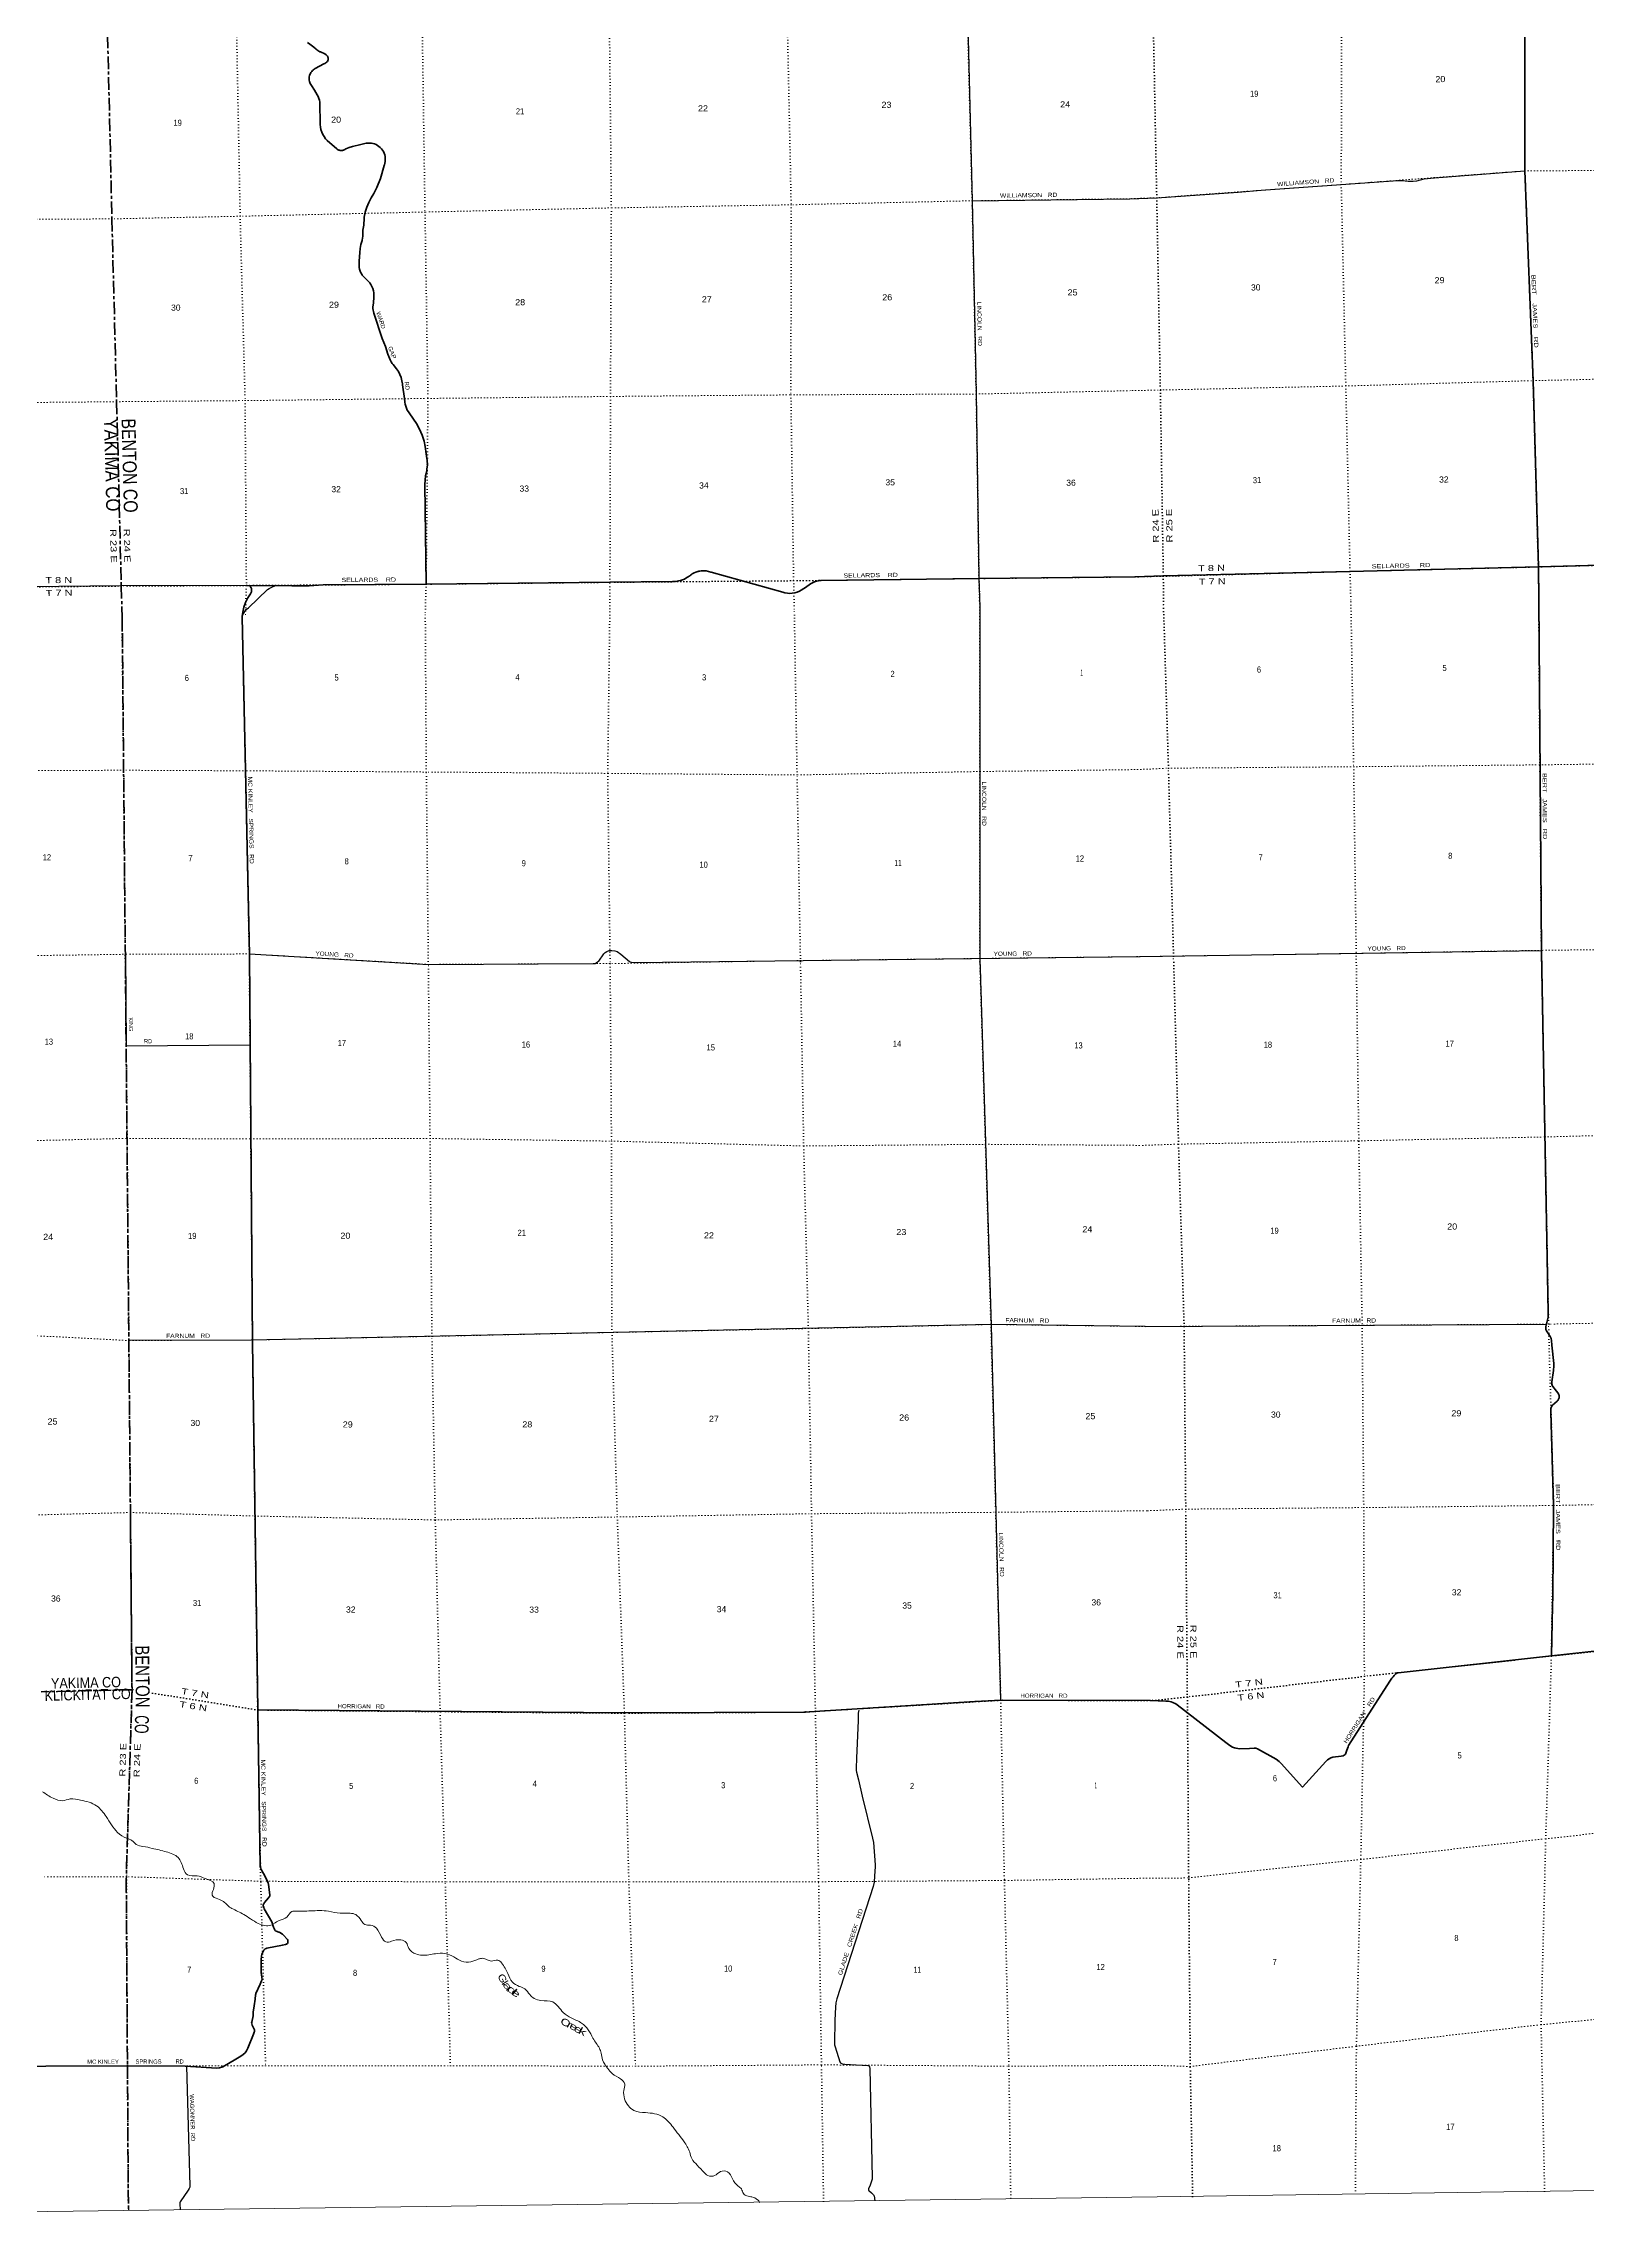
# Model space of a CAD drawing. Header units: feet. Extents: x 245918 to 509309, y -547785 to -360805.
# Drawn here: x 286384 to 330674, y -547785 to -485212 of the extents above; entities that cross this region are included whole.
import ezdxf
from ezdxf.enums import TextEntityAlignment as Align

# ---------------------------------------------------------------- set-up
doc = ezdxf.new("R2010")
doc.units = ezdxf.units.FT
doc.header["$LTSCALE"] = 60
doc.linetypes.add('DOTTED', pattern=[1.5, 0.3, -1.2])
doc.linetypes.add('LONG_DASH_SHORT_DASH', pattern=[9.9, 6, -1.2, 1.5, -1.2])
for name, color, linetype, lineweight in [('11', 7, 'LONG_DASH_SHORT_DASH', 60), ('26', 7, 'Continuous', 40), ('27', 7, 'Continuous', 13), ('29', 7, 'Continuous', 25), ('39', 7, 'Continuous', 13), ('4', 7, 'Continuous', 13), ('6', 7, 'DOTTED', 25), ('7', 7, 'DOTTED', 13)]:
    doc.layers.add(name, color=color, linetype=linetype, lineweight=lineweight)
for name, color, linetype in [('12', 7, 'Continuous'), ('30', 7, 'Continuous'), ('41', 7, 'Continuous')]:
    doc.layers.add(name, color=color, linetype=linetype)

msp = doc.modelspace()

# ---------------------------------------------------------------- linework, layer by layer
at = {"layer": '11'}
msp.add_line((288920.09, -532443.84), (286317.38, -532501.54), dxfattribs=at)
for points in [[(288053.88, -476185.54), (288087.84, -479774.42), (288220.51, -484987.11), (288343.31, -490241.99), (288478.12, -495486.79), (288613.08, -500773.74), (288635.05, -501698.77)], [(288635.04, -501698.75), (288643.52, -502176.94), (288920.09, -532443.84), (288754.01, -537905.5), (288815.99, -547384.11)]]:
    msp.add_lwpolyline(points, dxfattribs=at)
at = {"layer": '26'}
msp.add_line((329279.02, -501155.05), (329271.68, -500226.53), dxfattribs=at)
for points in [[(329271.68, -500226.53), (329271.66, -500224.51), (329120.57, -494889.07), (328881.37, -488864.62), (328876.79, -483266.22), (328875.62, -478337.05)], [(294492.24, -485537.7), (294454.17, -485509.79), (294413.38, -485486), (294370.34, -485466.61), (294325.5, -485451.83), (294305.93, -485444.42), (294277.45, -485430.71), (294250.56, -485414.1), (294225.56, -485394.77), (294202.71, -485372.93), (294139.23, -485314.22), (294022.48, -485230.38), (293950.94, -485175.9)], [(296183.33, -488593.41), (296187.27, -488544.7), (296186.09, -488495.84), (296179.81, -488447.37), (296168.5, -488399.83), (296152.28, -488353.73), (296131.33, -488309.57), (296105.88, -488267.85), (296076.21, -488229.02), (296042.64, -488193.5), (296005.54, -488161.68), (295965.32, -488133.92), (295922.42, -488110.51), (295877.31, -488091.71), (295830.48, -488077.74), (295782.44, -488068.73), (295733.73, -488064.8), (295684.87, -488065.98), (295636.41, -488072.25), (295594.82, -488081.86), (295484.91, -488105.03), (295243.24, -488164.83), (295148.16, -488193.32), (295056.59, -488231.6), (295026.75, -488246.61), (294982.77, -488270.52), (294977.8, -488271.92), (294957.06, -488276.34), (294935.98, -488278.56), (294914.78, -488278.57), (294893.69, -488276.36), (294872.95, -488271.96), (294852.79, -488265.42), (294833.41, -488256.81), (294815.05, -488246.21), (294797.89, -488233.76), (294521.3, -487996.53), (294471.92, -487941.35), (294428.57, -487881.31), (294391.74, -487817.06), (294361.83, -487749.32), (294339.16, -487678.83), (294323.98, -487606.35), (294316.46, -487532.68), (294315.6, -487498.17), (294308.81, -486941.74), (294305.31, -486893), (294295.89, -486838.17), (294280.79, -486784.62), (294260.18, -486732.95), (294234.28, -486683.71), (294154.07, -486550.72), (294068.86, -486413.29), (294052.12, -486389.57), (294035.48, -486360.32), (294021.99, -486329.48), (294011.79, -486297.41), (294005.01, -486264.45), (294001.71, -486230.95), (294001.92, -486197.3), (294005.66, -486163.85), (294012.86, -486130.98), (294023.47, -486099.04), (294037.36, -486068.38), (294054.37, -486039.34), (294074.33, -486012.25), (294097.01, -485987.38), (294122.16, -485965.02), (294149.52, -485945.42), (294178.77, -485928.78), (294426.79, -485792.72), (294451.97, -485778.91), (294476.79, -485763.91), (294479.66, -485762.18), (294502.19, -485745.11), (294527.18, -485722.5), (294539.56, -485697.48), (294543.1, -485687.37), (294546.4, -485673.41), (294548.22, -485659.18), (294548.55, -485644.83), (294547.37, -485630.53), (294544.7, -485616.43), (294540.58, -485602.69), (294535.04, -485589.45), (294528.15, -485576.86), (294519.98, -485565.07), (294510.62, -485554.19), (294500.18, -485544.35), (294492.24, -485537.7)], [(297356.55, -500719.95), (297322.04, -497859.87), (297325.8, -497740.03), (297343.07, -497609.37), (297373.9, -497481.23), (297382.63, -497425.08), (297392.54, -497298.75), (297389.2, -497172.07), (297372.63, -497046.44), (297359.57, -496979.22), (297333.59, -496768.51), (297301.4, -496620.13), (297245.3, -496444.44), (297171.14, -496275.58), (297079.73, -496115.4), (296885.91, -495831.83), (296848.02, -495776.5), (296847.57, -495775.84), (296816.92, -495726.29), (296791.63, -495673.8), (296771.96, -495618.95), (296758.14, -495562.35), (296750.3, -495504.62), (296733.66, -495392.83), (296681.79, -495001.25), (296679.55, -494977.85), (296664.44, -494884.89), (296639.7, -494794.02), (296605.6, -494706.23), (296562.51, -494622.49), (296507.55, -494542.62), (296407.37, -494415.92), (296387.77, -494391.32), (296354.78, -494342.32), (296327.09, -494290.13), (296305, -494235.33), (296259.01, -494120.07), (296191.94, -493905.55), (296100.72, -493675.07), (295862.06, -492948.7), (295860.79, -492945.37), (295846.84, -492901.35), (295837.55, -492856.12), (295833.05, -492810.17), (295833.38, -492763.99), (295838.53, -492718.11), (295845.81, -492646.32), (295858.17, -492483.27), (295859.99, -492426.06), (295855.71, -492363.58), (295844.92, -492301.89), (295827.74, -492241.67), (295804.36, -492183.58), (295775.04, -492128.24), (295740.09, -492076.28), (295729.13, -492064.65), (295526.04, -491853.47), (295510.89, -491830.97), (295485.43, -491785.78), (295464.84, -491738.17), (295449.33, -491688.68), (295439.09, -491637.83), (295434.21, -491586.2), (295435.71, -491455.59), (295457.18, -491202.61), (295465.93, -491087.38), (295486.68, -490973.7), (295519.2, -490862.81), (295524.51, -490848.02), (295535.68, -490798.91), (295543.75, -490736.83), (295545.29, -490674.25), (295544.14, -490664.63), (295541.26, -490614.05), (295543.68, -490563.46), (295551.38, -490513.39), (295568.17, -490417.22), (295580.7, -490216.14), (295583.51, -490193.47), (295610.59, -490047.92), (295652.74, -489906), (295709.49, -489769.26), (295780.22, -489639.21), (295856.66, -489514.5), (295945.84, -489336.29), (296045.08, -489084.86), (296155.74, -488707.93), (296160.35, -488688.28), (296174.33, -488641.45), (296183.33, -488593.41)], [(329271.68, -500226.53), (329273.7, -500226.48), (334584.39, -500082.22), (339873.17, -499946.3), (345009.46, -499798.52), (345179.68, -499790.06), (345429.36, -499732.3), (349441.7, -498759.79)], [(297356.55, -500719.95), (302631.45, -500666.27), (304426.39, -500650.45), (304513.91, -500645.55), (304600.45, -500631.53), (304685.04, -500608.54), (304766.77, -500576.83), (304782.07, -500569.77), (304860.56, -500524.96), (304921.9, -500480.86), (304946.72, -500461.73), (304971.9, -500443.73), (304993.85, -500428.04), (305044.06, -500399.58), (305096.96, -500376.52), (305151.99, -500359.12), (305157.78, -500357.79), (305182.66, -500352.09), (305207.78, -500348.35), (305251.77, -500341.81), (305321.45, -500338.83), (305391.06, -500343.14), (305459.84, -500354.71), (305527.03, -500373.41), (305537.08, -500376.87), (307587.35, -500953.68), (307652.46, -500970.93), (307722.01, -500981.92), (307792.32, -500985.57), (307862.63, -500981.85), (307932.17, -500970.81), (308000.17, -500952.55), (308065.89, -500927.29), (308245.44, -500820.49), (308386.58, -500716.97), (308439.52, -500684.47), (308495.57, -500657.69), (308554.12, -500636.91), (308614.51, -500622.36), (308676.1, -500614.21), (308688.76, -500613.34), (313223.41, -500558.75), (317694.14, -500509.62)], [(317694.14, -500509.61), (318509.58, -500484.94), (323872.6, -500355.99), (329271.68, -500226.53)], [(292079.14, -501655.44), (292097.37, -501525.13), (292131.61, -501384.86), (292180.32, -501248.93), (292242.97, -501118.84), (292318.87, -500996.02), (292320.72, -500993.29), (292330.24, -500977.13), (292338.02, -500960.07), (292343.97, -500942.29), (292348.03, -500923.99), (292350.16, -500905.36), (292350.33, -500886.61), (292348.54, -500867.94), (292344.8, -500849.57), (292339.17, -500831.68), (292331.7, -500814.48), (292322.47, -500798.16), (292311.58, -500782.89), (292299.16, -500768.85), (292285.34, -500756.18), (293502.59, -500766.49), (294004.01, -500767.75), (294406.5, -500744.57), (297356.55, -500719.95)], [(329279.02, -501155.03), (329355.07, -511260.78), (329551.63, -521624.93), (329552.15, -521695.8), (329545.28, -521755.48), (329486.57, -522023.22), (329480.38, -522065.14), (329485.69, -522111.55), (329502.94, -522149.27), (329554.2, -522231.34), (329607.52, -522309.31), (329633.31, -522370.48), (329644.43, -522428.32), (329649.69, -522554.91), (329710.54, -523081.97), (329713.13, -523150.58), (329705.09, -523282.75), (329657.12, -523606.55), (329655.2, -523674.33), (329659.3, -523703.06), (329665.45, -523719.47), (329678.9, -523742.74), (329788.8, -523873.72), (329824.88, -523924.14), (329841.29, -523953.89), (329853.07, -523980.05), (329862.82, -524006.21), (329867.05, -524037.25), (329863.32, -524068.28), (329857.69, -524085.21), (329846.92, -524107.27), (329822.83, -524141.64), (329802.57, -524166.58), (329673.77, -524282.72), (329657.76, -524303.74), (329646.48, -524324.26), (329636.22, -524345.8), (329628.02, -524375.55), (329621.35, -524427.36), (329622.21, -524482.12), (329699.74, -527160.97), (329679.73, -529776.41), (329672.87, -530023.38), (329642.67, -531474.62)], [(292079.03, -501656.22), (292286.11, -511358.87), (292372.38, -522478.78), (292530.12, -533023.8)], [(349924.59, -530670.86), (334782.32, -530937.53), (334511.97, -530945.52), (334354.54, -530961.5), (334198.26, -530975.19), (333951.29, -531000.3), (329642.67, -531474.62)], [(329642.67, -531474.62), (325240.83, -531954.72), (325213.46, -531963.85), (325179.24, -531986.68), (325129.05, -532039.17), (325099.45, -532077.92), (325066.91, -532113.69), (325004.75, -532195.61), (323823.86, -534048.07), (323808.86, -534080.4), (323777.44, -534179.16), (323730.94, -534289.69), (323714.98, -534310.46), (323698.13, -534322.52), (323663.27, -534338.93), (323609.28, -534352.03), (323373.13, -534379.31), (323312.61, -534400.49), (323263.5, -534426.95), (323222.38, -534455.89), (323168.32, -534506.51), (322498.22, -535238.12), (321892.29, -534559.86), (321828.98, -534500), (321742.44, -534439.45), (321210.71, -534139.88), (321165.19, -534124.1), (321110.23, -534123.47), (320984.89, -534130.54), (320696.35, -534136.45), (320644.75, -534131.68), (320593.48, -534123.47), (320550.42, -534111.16), (320497.32, -534088.95), (320415.08, -534043.45), (320299.27, -533961.16), (318908.91, -532876.97), (318862.01, -532846.54), (318781.77, -532809.26), (318731.02, -532790.1), (318650.53, -532772.33), (318584.42, -532767.99), (318137.71, -532754.89)], [(292530.15, -533025.85), (292530.12, -533023.8), (292601.07, -537520.88), (292603.94, -537545.97), (292611.12, -537565.46), (292628.01, -537606.26), (292687.88, -537714.6), (292784.45, -537899.97), (292810.53, -537953.76), (292821.81, -537982.48), (292833.07, -538032.77), (292873.1, -538330.41), (292872.56, -538342.06), (292868.98, -538353.86), (292860.26, -538372.84), (292835.63, -538411.94), (292719.74, -538552.3), (292696.99, -538584.94), (292689.04, -538601.1), (292683.67, -538615.73), (292683.4, -538626.23), (292683.66, -538642.39), (292687.76, -538661.89), (292700.06, -538696.77), (292713.56, -538729.1), (292931, -539105.03), (292941.52, -539129.18), (292980.28, -539257.88), (293003.16, -539315), (293014.44, -539338.6), (293021.49, -539351.03), (293027.39, -539357.18), (293032, -539360.52), (293036.36, -539363.34), (293045.58, -539367.96), (293057.5, -539372.45), (293133.6, -539397.19), (293151.06, -539404.51), (293165.15, -539412.46), (293234.87, -539459.65), (293261.03, -539483.19), (293369.18, -539597.12), (293378.41, -539607.38), (293388.53, -539631.39), (293393.79, -539668.93), (293389.05, -539707.63), (293378.41, -539722.28), (293363.03, -539735.62), (293347.65, -539745.87), (293326.29, -539753.89), (293236.44, -539770.97), (292788.36, -539863.35), (292763.76, -539870.53), (292737.81, -539882.1), (292721.72, -539895.15), (292704.29, -539917.72), (292665.28, -539996.92), (292648.93, -540035.7), (292637.65, -540084.94), (292623.5, -540190.96), (292626.06, -540570.13), (292630.98, -540613.79), (292648.41, -540705.1), (292650.32, -540755.93), (292648.41, -540776.91), (292639.19, -540800.5), (292596.64, -540894.2), (292474.63, -541163.66), (292468.48, -541180.08), (292464.07, -541197.66), (292452.14, -541322.47), (292420.34, -541514.18), (292400.11, -541691.44), (292391.73, -541802.09), (292353.44, -541979.97), (292352.36, -542009.25), (292352.88, -542020.03), (292355.68, -542030.03), (292368.5, -542066.44), (292417.71, -542166.98), (292430.53, -542198.27), (292434.38, -542213.92), (292434.15, -542232.09), (292433.36, -542247.77), (292427.96, -542271.62), (292407.04, -542323.3), (292245.69, -542728.07), (292205.48, -542806.09), (292162.41, -542863.54), (292111.15, -542910.73), (292044.48, -542961.6), (291900.7, -543048.73), (291522.08, -543264.17), (291431.41, -543289.29), (291352.41, -543297.99), (290444.38, -543242.33), (290444.31, -543240.33), (286450.35, -543242.3)], [(292530.12, -533023.8), (303036.24, -533110.48), (308193.12, -533087.22), (313097.03, -532782.08), (313857.23, -532742.39), (318137.71, -532754.89)], [(277579.08, -543267.6), (278146.72, -543282.2), (286450.35, -543242.3)]]:
    msp.add_lwpolyline(points, dxfattribs=at)
at = {"layer": '29'}
for p, q in [((312885.23, -484304.17), (313024.72, -489721.59)), ((321317.05, -489420.08), (323612.33, -489257.1)), ((313024.72, -489721.59), (317544.91, -489662.42)), ((313024.72, -489721.59), (313140.62, -495267.57)), ((320658.41, -489474.14), (321317.05, -489420.08)), ((313140.62, -495267.57), (313219.39, -500556.76)), ((313219.39, -500556.76), (313242.75, -501378.12)), ((292198.01, -500757.09), (292285.34, -500756.18)), ((317844.07, -511408.8), (329354.83, -511229.28)), ((317990.05, -522020.89), (329501.64, -521954.49))]:
    msp.add_line(p, q, dxfattribs=at)
for points in [[(323612.33, -489257.1), (325239.35, -489137.04), (325355.16, -489141.18), (325537.13, -489161.87), (325677.75, -489161.87), (325785.28, -489145.32), (325992.07, -489095.67), (326087.2, -489079.11), (326289.85, -489062.56), (328878.89, -488863.95)], [(317544.91, -489662.42), (318321.11, -489639.87), (320658.41, -489474.14)], [(292198.01, -500757.09), (288611.67, -500770.01), (285924.86, -500797.34)], [(292082.85, -501634.57), (292176.16, -501480.36), (292198.55, -501451.85), (292259.61, -501398.91), (292809.13, -500879.68), (292853.9, -500849.14), (292912.93, -500816.56), (293033.01, -500761.59)], [(313242.75, -501378.12), (313248.19, -511472.04), (313567.4, -521990.62), (313840.91, -532743.24)], [(288732.47, -511310.66), (288750.77, -513966.46), (292306.15, -513942.21)], [(292285.56, -511332.93), (297421.59, -511635.49), (302151.16, -511606.56), (302203.46, -511603.32), (302235.84, -511587.12), (302276.31, -511562.82), (302313.17, -511536.04), (302455.21, -511331), (302490.82, -511295.52), (302539.39, -511263.12), (302612.25, -511234.77), (302681.21, -511232.27), (302770.1, -511238.82), (302837.19, -511264.17), (302947.16, -511340.33), (303191.09, -511544.81), (303243.65, -511566.87), (303337.06, -511576.73), (317844.07, -511408.8)], [(317990.05, -522020.89), (313571.41, -521966.51), (292337.23, -522412.9), (288828.53, -522423.98)], [(309776.79, -533033.42), (309762.1, -533072.1), (309756.84, -533115.62), (309752.78, -533326.49), (309704.5, -534410.99), (309692.28, -534694.12), (309698.41, -534766.46), (309708.47, -534813.59), (309764.34, -535027.43), (309870.21, -535495.19), (310167.86, -536705.72), (310194.16, -536828.46), (310238.68, -537464.3), (310237.64, -537528.98), (310225.57, -537782.04), (310210.35, -537962.45), (310179.5, -538089.36), (309144.75, -541310.03), (309115.52, -541425.17), (309100.69, -541555.09), (309082.59, -541928.65), (309071, -542591.57), (309074.04, -542632.08), (309088.39, -542687.74), (309227.84, -543124.15), (309242.01, -543146.42), (309260.25, -543163.44), (309300.69, -543178.82), (309366.24, -543187.39), (310034.17, -543222.57), (310058.58, -543235.52), (310074.77, -543253.75), (310082.87, -543267.92), (310090.14, -543310.85), (310154.7, -546449.18), (310151.3, -546485.75), (310097.26, -546664.56), (310053.52, -546765.08), (310049.1, -546775.47), (310047.96, -546780.27), (310048.09, -546787.62), (310049.23, -546795.17), (310053.15, -546807.36), (310054.92, -546810.91), (310059.09, -546815.71), (310139.2, -546883.4), (310194.81, -546934.18), (310205.18, -546951.58), (310209.99, -546968.61), (310228.88, -547106.96)], [(290482.12, -543244.64), (290581.04, -546676.7), (290577.39, -546715.12), (290569.3, -546737.39), (290560.19, -546759.67), (290535.01, -546801.28), (290298.94, -547141.01), (290293.55, -547153.04), (290290.01, -547168.73), (290288.49, -547178.35), (290288.74, -547198.61), (290302.27, -547365.51)]]:
    msp.add_lwpolyline(points, dxfattribs=at)
at = {"layer": '39'}
for points in [[(286351.58, -535372.69), (286654.41, -535556.1), (286923.59, -535628.46), (287146.95, -535578.88), (287443.52, -535608.62), (287904.19, -535776.62), (288176.81, -536082.12), (288507.66, -536537.52), (288760.2, -536702.6), (288917.27, -536770.61), (289039.02, -536885.38), (289233.88, -536938.75), (289500.83, -536995.07), (289902.48, -537095.6), (290243.07, -537261.38), (290397.84, -537580.7), (290514.5, -537757.87), (290787, -537783.94), (291018.29, -537864.91), (291272.48, -538005.85), (291254.93, -538172.96), (291219.33, -538336.33), (291381.02, -538446.48), (291542.18, -538520.46), (291655.83, -538629.32), (291787.22, -538719.83), (292129.93, -538893.61), (292321.87, -539019.4), (292541.87, -539148.78), (292734.85, -539210.22), (292898.77, -539199.73), (292915.59, -539192.2)], [(292986.46, -539154.21), (293140.86, -539063.43), (293365.54, -538967.6), (293503.25, -538808.74), (293621.1, -538794.91), (294043.21, -538790.61), (294557.55, -538798.99), (294890.57, -538858.34), (295178.65, -538856.04), (295337.31, -538895.88), (295495.95, -539070.41), (295597.66, -539183.47), (295761.96, -539199.1), (295929.35, -539289.07), (296079.15, -539542.13), (296199.25, -539681.05), (296365.01, -539660.48), (296632.53, -539620.29), (296787.78, -539700.39), (296858.28, -539868.2), (297064.7, -540025.93), (297241.32, -540063.49), (297624.81, -540017.55), (297896.86, -540013.48), (298156.43, -540112.12), (298372.28, -540231.51), (298644.69, -540251.56), (298865.57, -540169.86), (298967.33, -540150.24), (299108.04, -540194.37), (299220.59, -540228.87), (299418.28, -540201.79), (299519.51, -540282.7), (299700.11, -540589.57), (299833.73, -540830.82), (300029.69, -540958.55), (300186.76, -541026.56), (300331.28, -541193.26), (300454.94, -541301.97), (300651.9, -541361.34), (300988.64, -541402.54), (301293.24, -541705.55), (301517.6, -541858.99), (301819.97, -542011.27), (302010.82, -542199.39), (302142.53, -542446.69), (302328.8, -542731.37), (302380.92, -542873.32), (302415.71, -543061.76), (302569.45, -543310.74), (302697.7, -543459.59), (302933.97, -543606.82), (303058.28, -543759.75), (303030.91, -543939.08), (303052.56, -544186.01), (303161.49, -544381.39), (303321.51, -544513.68), (303652.58, -544577.08), (304144.55, -544696.36), (304445.14, -544999.43), (304757.37, -545412.89)], [(304757.37, -545412.89), (304919.82, -545709.99), (304976.62, -545898.1), (305135.44, -546084.69), (305336.71, -546300.8), (305486.19, -546397.06), (305632.1, -546386.84), (305806.45, -546269.65), (306000.6, -546274.78), (306147.69, -546479.64), (306308.77, -546684.28), (306402.04, -546767.32), (306462.03, -546901.11), (306563.09, -546969.96), (306705.57, -546997.98), (306864.78, -547076), (306931.72, -547154.4)]]:
    msp.add_spline(points, degree=3, dxfattribs=at)
at = {"layer": '4'}
msp.add_lwpolyline([(252658.03, -364975.08), (284238.76, -364605.82), (315818.96, -364193.12), (347398.55, -363736.98), (378977.49, -363237.41), (410555.7, -362694.39), (442133.15, -362107.94), (473709.75, -361478.06), (505285.47, -360804.74), (509308.75, -543581.54), (477481.62, -544260.21), (445653.59, -544895.11), (413824.71, -545486.24), (381995.06, -546033.57), (350164.67, -546537.12), (318333.63, -546996.89), (286501.99, -547412.88), (254669.8, -547785.08)], close=True, dxfattribs=at)
msp.add_lwpolyline([(252658.03, -364975.08), (284238.76, -364605.82), (315818.96, -364193.12), (347398.55, -363736.98), (378977.49, -363237.41), (410555.7, -362694.39), (442133.15, -362107.94), (473709.75, -361478.06), (505285.47, -360804.74), (509308.75, -543581.54), (477481.62, -544260.21), (445653.59, -544895.11), (413824.71, -545486.24), (381995.06, -546033.57), (350164.67, -546537.12), (318333.63, -546996.89), (286501.99, -547412.88), (254669.8, -547785.08)], close=True, dxfattribs=at)
at = {"layer": '6'}
for points in [[(318138.32, -473736.12), (318134.98, -473815.52), (318193.62, -479048.83), (318213.08, -484233.59), (318319.05, -489635.89), (318422.66, -495152.6), (318507.66, -500490.99), (318511.42, -501306.04)], [(317694.14, -500509.62), (318507.66, -500490.99), (323864.56, -500354.09), (329267.66, -500224.56), (334584.39, -500082.22), (339873.17, -499946.3), (345179.68, -499790.06), (349441.7, -498759.79)], [(317694.14, -500509.62), (313219.39, -500556.76), (307900.37, -500620.65), (302631.45, -500666.27), (297356.55, -500719.95), (292198.01, -500757.09), (288613.08, -500773.74), (285924.86, -500797.33)], [(288635.04, -501698.75), (288677.88, -506027.87), (288726.59, -511371.9), (288777.98, -516617.89), (288920.09, -532443.84), (288872.76, -527362.43), (288920.09, -532443.84), (288756.99, -537810.37), (288788.15, -543207.36), (288815.89, -547392.29)], [(319349.62, -546982.89), (319281.46, -543255.45), (319236.02, -537880.87), (319197.02, -532660.96), (319151.19, -527262.26), (319103.98, -522019.15), (318944.88, -516790.49), (318801.14, -511393.12), (318655.66, -506002.55), (318511.42, -501306.04)], [(349924.59, -530670.86), (345243.47, -530756.04), (339867.16, -530847.35), (334511.01, -530943.88), (329642.67, -531474.62), (324275.91, -532058.22), (319188.87, -532651.05), (318137.71, -532754.89)], [(288962.92, -532450.72), (288920.09, -532443.84), (286317.38, -532501.54)], [(318137.71, -532754.89), (313840.91, -532743.24), (308530.78, -533061.73), (308218.71, -533084.87), (303042.06, -533115.31), (297779.96, -533071.11), (292530.12, -533023.8), (289363.95, -532515.15)]]:
    msp.add_lwpolyline(points, dxfattribs=at)
at = {"layer": '7'}
for points in [[(329282.79, -501155), (329267.66, -500224.56), (329116.47, -494883.11), (328881.37, -488864.62), (328876.87, -483272.24), (328875.62, -478321.93), (328847.91, -472926.54), (328773.75, -468478.93), (328705.88, -465182.84)], [(313242.75, -501378.12), (313219.39, -500556.76), (313140.62, -495267.57), (313024.72, -489721.59), (312885.23, -484304.17), (312862.87, -479068.95), (312854.46, -473807.58), (312855.06, -472207.47)], [(323442.94, -473340.83), (323615.37, -478351.1), (323627.43, -483772.8), (323612.33, -489257.1), (323743.78, -495036.28), (323864.56, -500354.09), (323889.22, -501231.25)], [(302627.82, -501519.64), (302631.45, -500666.27), (302646.87, -495336.55), (302672, -489926.49), (302614.57, -484446.51), (302511.85, -479171.16), (302484.91, -475476.38)], [(297183.56, -476744.44), (297214.82, -479235.27), (297243.31, -484498.57), (297325.09, -490044.7), (297410.12, -495394.08), (297356.55, -500719.95), (297333.3, -501588.41)], [(291829.72, -477575.04), (291841.56, -479287.34), (291921.7, -484929.83), (292022.34, -490164.73), (292163.35, -495455.67), (292200.5, -500682.78), (292173.84, -501654.24)], [(307686.31, -479113.96), (307716.84, -484391.54), (307830.35, -489837.16), (307823.45, -495291.31), (307900.37, -500620.65), (307919.59, -501449.69)], [(349292.73, -488914.53), (344760.28, -488784.97), (339476.24, -488821.28), (334105.39, -488835.18), (328881.37, -488864.62), (323612.33, -489257.1), (318319.05, -489635.89), (317544.91, -489662.42)], [(317544.91, -489662.42), (313024.72, -489721.59), (307830.35, -489837.16), (302672, -489926.49), (297325.09, -490044.7), (292022.34, -490164.73), (288343.31, -490241.99), (285794.34, -490254.34)], [(317620.68, -495168.89), (318422.66, -495152.6), (323743.78, -495036.28), (329116.47, -494883.11), (334375.45, -494765.67), (339700.11, -494617.2), (345031.81, -494400.4), (349374.23, -494300.3)], [(285859.43, -495511.95), (288478.12, -495486.79), (292163.35, -495455.67), (297410.12, -495394.08), (302646.87, -495336.55), (307823.45, -495291.31), (313140.62, -495267.57), (317620.68, -495168.89)], [(329448.11, -546841.32), (329345.43, -542053.62), (329478.38, -536720.16), (329642.67, -531474.62), (329706.59, -527159.82), (329558.87, -521944.06), (329457.89, -516581.07), (329354.83, -511229.28), (329312.69, -505928.22), (329279.02, -501155.05)], [(292079.03, -501656.22), (292177.8, -506067.47), (292285.56, -511332.93), (292328.26, -516641.02), (292375.37, -522410.23), (292445.75, -527460.18), (292524.01, -532921.28), (292611.53, -537963.94), (292752.18, -543232.48)], [(298054.42, -543233.56), (297906.5, -537954.83), (297759.02, -533068.78), (297619.51, -527590.24), (297524.03, -522303.17), (297469.78, -516628.56), (297421.66, -511637.62), (297362.63, -506112.52), (297333.3, -501588.41)], [(302627.82, -501519.64), (302567.38, -506151.24), (302636.04, -511618.1), (302675.06, -516703.46), (302688.42, -522193.73), (302840.19, -527488.01), (303046.71, -533112.98), (303174.67, -537952.4), (303362.84, -543246.6)], [(308760.31, -547126.61), (308700.28, -543212.81), (308618.94, -537951.35), (308525.82, -533063.92), (308415.15, -527394.54), (308323.38, -522081.71), (308189.42, -516842.08), (308097.39, -511554.48), (308000.33, -506196.6), (307919.59, -501449.69)], [(313242.75, -501378.12), (313244.42, -506100.73), (313245.59, -511466.2), (313407.29, -516806.08), (313562.01, -521964.39), (313700.73, -527351.64), (313840.91, -532743.24), (313948.32, -537893.73), (314077.33, -543247.11), (314131.29, -547054.33)], [(323889.22, -501231.25), (323969.13, -505960.62), (324041.41, -511305.38), (324115.95, -516710.83), (324212.51, -521989.99), (324256.92, -527217.9), (324275.91, -532058.22), (324173.69, -537314.76), (324047.25, -542680.26), (324016.33, -546918.02)], [(317770.25, -506042.3), (318655.66, -506002.55), (323969.13, -505960.62), (329296.37, -505906.39), (334639.33, -505835.8), (339979.57, -505467.75), (340568.45, -505428.94)], [(317770.25, -506042.3), (313246.74, -506098.4), (308000.33, -506196.6), (302567.38, -506151.24), (297362.63, -506112.52), (292184.6, -506077.93), (288679.04, -506061.63), (285990.17, -506072.39)], [(349604.82, -509538.86), (345477.65, -511013.09), (340074.76, -511082.7), (334712.03, -511165.69), (329354.83, -511229.28), (324022.27, -511316.98), (318796.57, -511395.4), (317844.07, -511408.8)], [(317844.07, -511408.8), (313250.24, -511461.54), (308102.37, -511523.12), (302623.29, -511609.67), (297420.06, -511631.82), (292285.56, -511332.93), (288748.15, -511341.42), (286055.9, -511381.37)], [(317918.59, -516825.8), (318944.88, -516790.49), (324113.7, -516694.78), (329459.03, -516583.35), (334819.83, -516442.7), (340209.42, -516415.53), (345550.06, -516324.89), (349684.26, -514788.82)], [(286123.11, -516688.37), (288772.11, -516624.74), (292328.26, -516641.02), (297469.78, -516628.56), (302675.06, -516703.46), (308189.42, -516842.08), (313409.62, -516794.44), (317918.59, -516825.8)], [(349765.34, -520146.8), (345667.25, -521690.19), (340368.69, -521790.15), (334947.65, -521848.02), (329578.26, -521954.34), (324210.23, -521985.42), (319101.7, -522016.87), (317990.05, -522020.89)], [(317990.05, -522020.89), (313564.34, -521964.39), (308323.38, -522081.71), (302683.77, -522193.73), (297526.36, -522305.5), (292373.04, -522410.23), (288828.53, -522423.98), (286190.94, -522289.24)], [(318062.8, -527308.82), (319151.19, -527262.26), (324256.92, -527217.9), (329707.73, -527157.54), (335034.3, -527051.02), (340537.91, -526945.24), (345696.83, -526819.8), (349845, -525411.81)], [(286254.55, -527426.52), (288871.6, -527360.11), (292451.57, -527460.18), (297623.25, -527572.09), (302840.19, -527488.01), (308415.15, -527394.54), (313698.13, -527353.15), (318062.8, -527308.82)], [(318207.8, -537848.94), (319239.71, -537845.86), (324173.69, -537314.76), (329478.38, -536720.16), (334548.05, -536165.83), (339885.99, -536031.01), (345236.59, -535938.18), (350005.82, -536038.92)], [(318207.8, -537848.94), (313948.68, -537917.84), (308612.97, -537953.45), (303180.7, -537954.32), (297906.5, -537954.83), (292611.53, -537940.66), (288757.52, -537809.18), (286407.57, -537811.27)], [(318281.7, -543222.33), (319281.46, -543255.45), (324047.12, -542672.22), (329345.43, -542053.62), (334621.57, -541547.97), (340014.65, -541363.95), (345352.43, -541343.71), (350087.86, -541460.76)], [(286450.35, -543242.3), (283469.44, -543258.71), (278120.31, -543286.99), (272848.11, -543307.15), (267464.41, -543365.14), (262658.97, -543385.69), (257441.78, -543366.51), (254621.13, -543362.72)], [(286485.76, -543245.83), (288791.83, -543238.41), (292752.18, -543232.48), (298054.42, -543233.56), (303362.84, -543246.6), (308704.93, -543208.15), (314079.33, -543247.08), (318281.7, -543222.33)]]:
    msp.add_lwpolyline(points, dxfattribs=at)

# ---------------------------------------------------------------- texts
at = {"layer": '12'}
for s, height, rotation, width, p in [('YAKIMA CO', 400, 271.462, 0.9, (288114.14, -495966.63)), ('BENTON CO', 400, 271.462, 0.85, (288617.71, -495973.06)), ('BENTON', 400, 270.524, 0.8, (289012.61, -531171.99)), ('KLICKITAT CO', 300.4, 1.27, 0.9, (286414.6, -532764.46)), ('YAKIMA CO', 300.4, 1.27, 0.9, (286596.94, -532414.27)), ('CO', 400, 268.258, 0.65, (289007.79, -533172.56))]:
    msp.add_text(s, height=height, rotation=rotation, dxfattribs=dict(at, width=width)).set_placement(p)
at = {"layer": '27'}
for s, rotation, width, p in [('BERT    JAMES    RD', 272.237, 1.35, (329067.94, -491847.39)), ('RD', 277.546, 0.9, (296739.75, -494920.61)), ('SELLARDS    RD', 0.413, 1.25, (294932.61, -500661.42)), ('SELLARDS    RD', 0.688, 1.25, (309331.46, -500533.46)), ('SELLARDS     RD', 1.374, 1.3, (324488.16, -500271.21)), ('BERT   JAMES   RD', 270.431, 1.3, (329386.55, -506141.96)), ('MC KINLEY   SPRINGS   RD', 271.223, 1.2, (292246.97, -506244.22)), ('BERT   JAMES   RD', 270.254, 1.3, (329768.56, -526545.94)), ('HORRIGAN   RD', 359.49, 1.1, (294815.47, -532974.13)), ('HORRIGAN   RD', 359.833, 1.1, (314405.72, -532672.93)), ('HORRIGAN    RD', 57.484, 1.2, (323769.54, -533997.07)), ('MC KINLEY   SPRINGS   RD', 270.904, 1.2, (292622.58, -534447.1)), ('MC KINLEY', 0.028, 1.05, (287634.15, -543176.23)), ('SPRINGS', 0.028, 0.95, (289020.35, -543173.65)), ('RD', 0.028, 0.8, (290171.76, -543171.3))]:
    msp.add_text(s, height=120, rotation=rotation, dxfattribs=dict(at, width=width)).set_placement(p)
msp.add_text('WARD', height=120, rotation=288.189, dxfattribs=at).set_placement((295926.99, -492927.06))
for s, rotation, width, p in [('G', 283.955, 0.85, (296285.73, -493979.83)), ('A', 288.955, 1.1, (296324.66, -494101.71)), ('P', 290.645, 1.15, (296372.46, -494215.75))]:
    msp.add_text(s, height=120, rotation=rotation, dxfattribs=dict(at, width=width)).set_placement(p, align=Align.CENTER)
at = {"layer": '30'}
for s, rotation, width, p in [('WILLIAMSON   RD', 4.062, 1.2, (321775.91, -489306.41)), ('WILLIAMSON   RD', 0.75, 1.2, (313820.43, -489631.17)), ('LINCOLN   RD', 271.197, 1.2, (313165.22, -492615.83)), ('LINCOLN   RD', 270.121, 1.2, (313306.93, -506385.96)), ('YOUNG   RD', 356.629, 1.15, (294177.43, -511374.26)), ('YOUNG   RD', 0.663, 1.15, (313639.93, -511388.84)), ('KING', 270.395, 0.85, (288828.07, -513152.89)), ('RD', 0.391, 0.8, (289265.12, -513896.61)), ('FARNUM   RD', 359.295, 1.2, (313973.91, -521899.2)), ('FARNUM   RD', 0.181, 1.2, (289896.9, -522350.61)), ('LINCOLN   RD', 271.457, 1.2, (313788.58, -527933.03)), ('GLADE   CREEK   RD', 72.189, 1.25, (309283.97, -540647.87)), ('WAGONNER  RD', 271.651, 1.05, (290575.48, -544054.17))]:
    msp.add_text(s, height=120, rotation=rotation, dxfattribs=dict(at, width=width)).set_placement(p)
for s, rotation, width, p in [('YOUNG   RD', 0.894, 1.15, (324914.24, -511229.71)), ('FARNUM   RD', 0.33, 1.2, (323980.67, -521911.82))]:
    msp.add_text(s, height=120, rotation=rotation, dxfattribs=dict(at, width=width)).set_placement(p, align=Align.CENTER)
at = {"layer": '41'}
for s, rotation, width, p in [('G', 299.955, 1.25, (299459.02, -540775.77)), ('l', 302.028, 1.3, (299530.43, -540902.47)), ('a', 305.926, 1.75, (299614.38, -541007.28)), ('d', 320.123, 2, (299758.78, -541137.79)), ('e', 324.909, 1.65, (299875.9, -541225.55)), ('C', 326.785, 1.4, (301295.13, -542071.91)), ('r', 331.678, 1.6, (301427.27, -542140.55)), ('e', 331.553, 1.45, (301540.99, -542197.32)), ('e', 330.047, 1.5, (301670.37, -542273)), ('k', 332.48, 1.6, (301799.01, -542340.42))]:
    msp.add_text(s, height=200, rotation=rotation, dxfattribs=dict(at, width=width)).set_placement(p, align=Align.CENTER)
at = {"layer": '6'}
for s, rotation, width, p in [('R 24 E', 90.912, 1.35, (318384.03, -499531.64)), ('R 25 E', 90.912, 1.35, (318773.88, -499524.07)), ('R 23 E', 271.462, 1.35, (288290.22, -499141.99)), ('R 24 E', 271.462, 1.35, (288679.44, -499132.05)), ('T 8 N', 0.503, 1.35, (286433.17, -500695.05)), ('T 8 N', 1.377, 1.35, (319506.81, -500355.69)), ('T 7 N', 1.377, 1.35, (319526.57, -500740.22)), ('T 7 N', 0.503, 1.35, (286442.4, -501062.56)), ('R 24 E', 270.486, 1.35, (318904.53, -530587.25)), ('R 25 E', 270.486, 1.35, (319279.35, -530579.5)), ('T 7 N', 350.873, 1.4, (290320.73, -532565.51)), ('T 7 N', 6.647, 1.4, (320578.4, -532388.44)), ('T 6 N', 350.873, 1.4, (290266.19, -532938.62)), ('T 6 N', 6.647, 1.35, (320647.3, -532764.89)), ('R 23 E', 88.258, 1.35, (288729.79, -534939.69)), ('R 24 E', 88.258, 1.35, (289136.88, -534956.31))]:
    msp.add_text(s, height=175, rotation=rotation, dxfattribs=dict(at, width=width)).set_placement(p)
at = {"layer": '7'}
for s, rotation, width, p in [('20', 0.82, 1.1, (326313.55, -486320.87)), ('19', 0.82, 0.9, (320994.8, -486740.16)), ('19', 0.234, 0.85, (290109.37, -487570.95)), ('20', 0.234, 1.1, (294632.59, -487481.68)), ('21', 0.234, 0.85, (299931.51, -487241.77)), ('22', 0.234, 1.1, (305158.29, -487158.16)), ('23', 0.234, 1.1, (310422.97, -487056.35)), ('24', 0.234, 1.1, (315548.53, -487044.03)), ('26', 0.234, 1.1, (310444.44, -492578.63)), ('25', 0.234, 1.1, (315761.37, -492439.49)), ('30', 0.82, 1.05, (321024.21, -492296.7)), ('29', 0.82, 1.1, (326291.61, -492089.71)), ('30', 0.234, 1.05, (290039.32, -492875.36)), ('29', 0.234, 1.1, (294571.31, -492792.08)), ('28', 0.234, 1.1, (299912.59, -492719.37)), ('27', 0.234, 1.1, (305267.9, -492635.92)), ('31', 0.234, 0.85, (290297.63, -498138.77)), ('32', 0.234, 1.05, (294639.67, -498084.19)), ('33', 0.234, 1.05, (300037.36, -498067.81)), ('34', 0.234, 1.05, (305190.33, -497978.1)), ('35', 0.234, 1.05, (310535.33, -497887.84)), ('36', 0.234, 1.05, (315723.4, -497898.57)), ('31', 0.82, 0.85, (321077.99, -497826.15)), ('32', 0.82, 1.05, (326421.19, -497808.32))]:
    msp.add_text(s, height=175, rotation=rotation, dxfattribs=dict(at, width=width)).set_placement(p)
for s, width, p in [('6', 0.85, (321191.69, -503258.44)), ('5', 0.85, (326515.63, -503212.66)), ('6', 0.85, (290431.61, -503499.42)), ('5', 0.85, (294727.99, -503487.93)), ('4', 0.85, (299918.85, -503479.03)), ('3', 0.85, (305274.36, -503483.26)), ('2', 0.85, (310679.97, -503384.36)), ('1', 0.4, (316131.7, -503347.02)), ('12', 0.85, (286357.69, -508645.65)), ('7', 0.85, (290537.39, -508671.9)), ('8', 0.85, (295016.7, -508760.95)), ('9', 0.85, (300099.04, -508815.86)), ('10', 0.85, (305198.97, -508858.76)), ('11', 0.65, (310790.59, -508808.03)), ('12', 0.85, (315992.88, -508680.15)), ('7', 0.85, (321237.96, -508649.45)), ('8', 0.85, (326679.96, -508603.39)), ('18', 0.85, (290443.05, -513783.2)), ('13', 0.85, (286413.69, -513936.47)), ('17', 0.85, (294819.56, -513976.49)), ('16', 0.85, (300101.1, -514017.64)), ('15', 0.85, (305403.84, -514101.57)), ('14', 0.85, (310748.54, -513997.48)), ('13', 0.85, (315953.41, -514044.24)), ('18', 0.85, (321387.22, -514022.23)), ('17', 0.85, (326603.52, -513993.9)), ('19', 0.85, (290527.38, -519510.61)), ('20', 1.1, (294898.66, -519503.42)), ('21', 0.85, (299980.03, -519421.44)), ('22', 1.1, (305328.22, -519495.55)), ('23', 1.1, (310847.99, -519398.43)), ('24', 1.1, (316184.91, -519318.95)), ('19', 0.85, (321576.81, -519359.9)), ('20', 1.1, (326652.58, -519240.48)), ('24', 1.1, (286370.75, -519537)), ('25', 1.1, (286496.23, -524835.77)), ('30', 1.05, (290598.56, -524876.92)), ('29', 1.1, (294967.03, -524920.11)), ('28', 1.1, (300117.14, -524917.44)), ('27', 1.1, (305471.02, -524756.92)), ('26', 1.1, (310929.12, -524720.64)), ('25', 1.1, (316272.43, -524681.75)), ('30', 1.05, (321597.55, -524637.1)), ('29', 1.1, (326771.77, -524598.24)), ('36', 1.05, (286597.17, -529914.17)), ('31', 0.85, (290666.77, -530042.25)), ('35', 1.05, (311019.37, -530116.07)), ('36', 1.05, (316445.54, -530025.96)), ('31', 0.85, (321666.37, -529820.8)), ('32', 1.05, (326785.64, -529736.83)), ('32', 1.05, (295059.59, -530230.99)), ('33', 1.05, (300317.93, -530233.39)), ('34', 1.05, (305695.68, -530219.44)), ('5', 0.85, (326948.32, -534416)), ('6', 0.85, (290702.03, -535143.75)), ('6', 0.85, (321649.72, -535072.07)), ('5', 0.85, (295146.38, -535292.17)), ('4', 0.85, (300413.33, -535227.61)), ('3', 0.85, (305820.55, -535270.42)), ('2', 0.85, (311238.83, -535292.8)), ('1', 0.4, (316537.39, -535277.14)), ('8', 0.85, (326856.94, -539654.36)), ('7', 0.85, (290500.68, -540563.77)), ('8', 0.85, (295259.17, -540656.08)), ('9', 0.85, (300664.48, -540535.21)), ('10', 0.85, (305902.13, -540531.83)), ('11', 0.65, (311348.37, -540561.89)), ('12', 0.85, (316587.98, -540487.49)), ('7', 0.85, (321638.91, -540347.28)), ('17', 0.85, (326623.53, -545072.74)), ('18', 0.85, (321641.75, -545686.56))]:
    msp.add_text(s, height=175, dxfattribs=dict(at, width=width)).set_placement(p)

doc.saveas('drawing.dxf')
